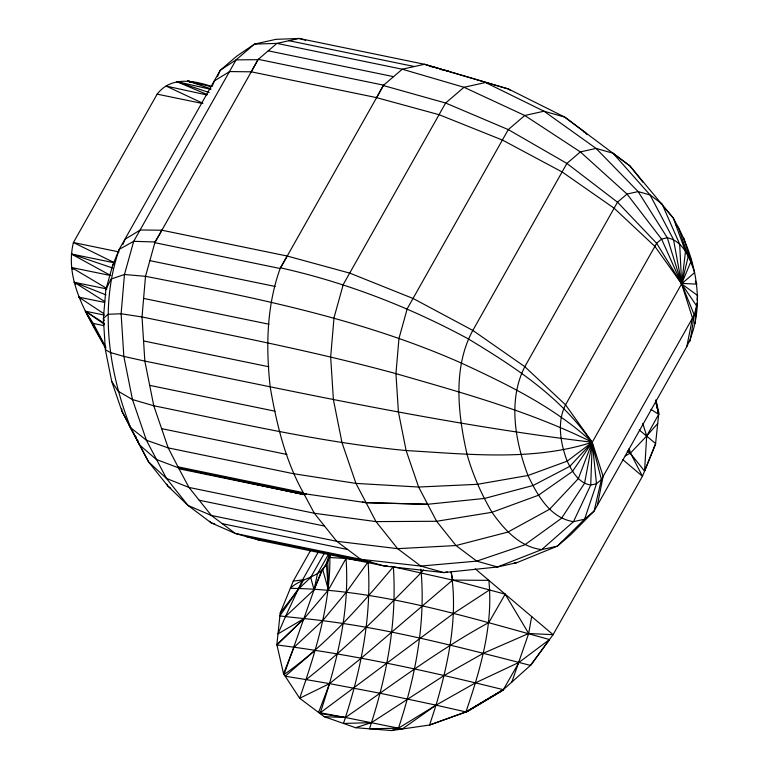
<?xml version="1.0" encoding="UTF-8"?>
<svg xmlns="http://www.w3.org/2000/svg" width="769" height="769" viewBox="0 0 769 769"><rect width="100%" height="100%" fill="white"/><g stroke="black" fill="none" stroke-linecap="round" stroke-linejoin="round"><path stroke-width="1.15" d="M391.065 566.311L452.662 580.076L488.853 580.355C493.429 625.457 480.317 669.693 465.947 711.921L465.947 712.007M683.641 237.756L690.86 261.671L681.642 283.799L592.255 442.252L590.736 485.047L573.482 521.67L541.674 549.624L497.466 566.993L443.886 572.597L384.577 566.051L259.24 540.223L235.324 533.465L211.235 522.882L188.088 505.493L167.978 486.2L148.59 461.929L121.886 411.107L111.688 381.318L105.372 349.741L103.373 318.52L105.843 289.788L112.591 265.497L119.214 249.348L220.261 70.267L236.737 56.147L254.462 44.112L275.936 39.344L299.151 38.45L424.488 64.279L508.578 89.05L564.715 117.08L629.926 165.931L673.26 217.983L678.604 227.989C697.281 263.863 705.471 309.119 686.794 346.588L594.11 511.058L570.838 534.609L557.39 546.134L516.72 562.716L497.466 566.993L476.761 561.13L420.787 566.061L360.671 559.284L235.324 533.455L211.36 515.461L188.088 505.493L166.46 478.433L148.59 461.929L129.173 425.209M655.919 399.986L658.841 412.77L655.515 444.338L642.451 476.261L553.084 634.665L531.158 664.762L501.878 690.985L467.235 711.536L429.592 725.032L391.508 730.55L355.576 727.705L324.258 716.698L299.679 698.271C315.194 652.843 330.237 606.059 329.872 557.544L329.603 555.458M628.013 450.442L644.566 471.089L646.691 436.004L642.788 423.44M327.959 559.976C322.855 578.028 301.852 576.942 290.317 588.333C378.973 589.592 464.707 616.238 549.527 639.548L518.95 662.417L475.405 682.901L436.033 705.154L402.293 728.993L398.477 728.176L369.456 728.801C386.759 676.72 397.092 621.785 393.363 566.753C360.334 605.914 326.316 644.97 284.069 674.528L314.06 589.775L322.672 569.358L326.373 563.831L328.469 557.41L328.69 553.815M694.993 323.538L696.733 303.217M511.837 682.065L528.678 633.502L505.185 594.168L452.662 580.076L361.267 658.149L329.536 683.631L299.679 698.271L283.521 673.692L276.869 644.624L280.195 613.056L293.258 581.133L310.907 549.873M686.794 346.588L692.504 318.01L681.622 283.848L685.496 251.444L673.26 217.983L664.089 207.236M697.118 299.939L697.637 295.556L681.632 283.838L654.909 246.416L614.181 208.264L562.206 172.006L502.532 140.112L439.224 114.744L376.599 97.634L251.261 71.815L229.671 71.565L214.513 80.774L212.244 86.07M355.576 727.705L371.485 722.639L444.098 675.538L483.384 653.246L528.678 633.502L531.667 616.565M105.814 348.809C88.348 316.78 64.067 281.031 73.42 242.533L157.145 94.145C170.824 76.342 193.317 80.255 211.927 86.589M122.867 244.475L125.136 239.178L140.304 229.979L161.894 230.219L287.231 256.048L349.847 273.149L413.164 298.516L472.829 330.42L524.804 366.678L565.542 404.821L592.255 442.242L584.546 483.297L561.524 518.287L524.766 544.837L476.761 561.13L455.998 545.538L436.609 521.276L418.624 487.027L406.128 450.547L398.4 411.867L395.948 373.638L398.967 338.447L407.243 308.696L508.28 129.605L524.756 115.494L544.01 111.217L564.715 117.08L585.469 132.672L586.968 134.537M597.426 504.993L603.127 476.415L694.272 314.963L696.743 306.072L681.622 283.848L656.63 243.273L617.497 202.199L566.897 163.432L508.28 129.605L445.636 103.027L383.241 85.503L376.608 97.634M688.505 342.263L690.216 340.705L694.272 314.963L681.622 283.848L688.207 256.519L678.489 227.778L676.124 225.144M695.32 281.146L696.916 284.136L681.728 283.405M452.662 580.076L451.163 571.982C458.113 616.757 448.558 662.186 436.033 705.154L398.477 728.176L345.454 717.506L320.058 713.545L320.317 712.757C336.812 663.147 349.982 611.182 346.002 558.486L328.469 557.41M330.478 555.295L329.872 557.544L327.767 559.563L328.392 589.948L304.111 618.593L276.946 644.96C353.346 654.582 428.65 671.154 503.33 689.687L518.95 662.417L530.437 665.406L549.527 639.548M161.884 230.229L155.05 241.975L145.504 276.331L142.025 316.963L144.841 361.103L153.771 405.763L168.2 447.885L178.495 467.821M280.397 267.795C266.526 305.947 265.834 346.992 270.179 386.932C276.561 423.738 285.241 460.891 303.832 493.64L304.341 494.602L178.504 467.821L303.842 493.64L365.9 502.666L427.545 504.291L484.576 498.427L533.109 485.479L569.839 466.322L592.245 442.271L588.766 438.032C557.929 394.901 512.712 365.698 468.004 338.725C408.916 306.821 345.973 282.444 280.397 267.795L287.231 256.048M371.485 722.639L343.474 723.446C360.719 671.548 372.013 616.863 368.063 561.937L346.636 591.784L322.74 620.583L294.008 647.344L283.521 673.692M398.006 729.608L398.477 728.176C414.904 678.162 425.497 625.476 421.201 572.645L420.73 569.147M503.33 689.687L466.072 711.959L436.033 705.154L429.592 725.032L465.947 711.921L503.33 689.687L467.235 711.536M436.033 705.154L380.04 693.234L329.536 683.631L318.597 712.45L345.454 717.506C392.584 684.862 438.417 650.055 488.853 622.534L505.185 594.168M105.843 289.788L110.947 279.099L124.472 274.504L145.504 276.321C252.693 297.219 360.853 318.491 461.246 363.016C507.598 384.519 554.459 407.137 592.245 442.252L578.336 478.635L549.537 509.289L507.809 532.11L455.998 545.538L397.64 548.672L336.697 541.28L211.36 515.451L188.972 487.44L178.495 467.831L156.338 459.478L139.516 444.943L121.886 411.107L121.771 408.81M321.827 570.089L314.06 589.775L285.462 616.584L278.003 633.887L304.111 618.593C377.002 625.831 448.164 644.316 518.95 662.417M644.566 471.089L655.601 443.559L639.241 429.958M217.492 76.564L220.261 70.267L236.083 59.857L254.462 44.112L276.927 43.381L299.151 38.45L305.649 40.286M318.462 551.719L302.592 579.855L285.462 616.584L279.897 615.902L298.468 589.064L303.88 579.47M251.261 71.805L257.894 59.684L276.927 43.381L402.264 69.21L464.015 87.282L524.756 115.494L580.355 151.906L627.014 194.057L661.551 239.053L681.622 283.838L694.599 272.572C690.101 258.73 683.343 241.005 667.309 237.775L661.551 239.053L656.63 243.273L565.542 404.821C556.689 422.296 560.582 443.53 567.176 461.16C572.049 471.301 578.567 483.124 590.736 485.047L596.484 483.768L601.406 479.548L603.127 476.415L592.255 442.252C529.966 411.338 462.515 392.863 395.948 373.638C312.233 350.799 226.951 334.515 142.025 316.963L121.108 313.762L107.929 314.29L103.373 318.52L104.459 320.423M625.245 455.892L630.493 453.056L646.691 436.004L658.677 414.337L655.794 400.726M322.672 569.358L328.392 589.948L346.002 558.486L359.93 560.659M280.195 613.056L298.468 589.064L310.686 577.432L324.201 553.469M328.584 554.113L317.414 573.914L314.06 589.775L310.686 577.432M328.142 560.697L326.373 563.831L328.392 589.948M112.591 265.497L114.206 262.729M105.372 349.741L110.371 352.529L123.838 356.403L144.841 361.103C293.335 391.219 441.656 424.19 592.236 442.262L572.549 471.387L538.348 495.284L491.977 512.298L436.609 521.276L376.012 521.603L314.31 513.259L188.963 487.431L166.46 478.433L146.398 440.224L132.46 399.544L123.838 356.403L121.108 313.762L124.472 274.504L133.7 241.322L236.083 59.857L257.894 59.684M423.527 569.983L421.201 572.645C384.51 610.038 347.453 647.287 306.11 679.604L285.174 676.22L315.117 650.391M591.89 442.636L601.406 479.548L594.11 511.058L584.594 519.21L557.39 546.134L541.674 549.624C519.584 546.846 504.137 529.466 491.977 512.298C481.336 494.073 472.858 474.877 467.091 454.546C458.055 414.645 452.451 367.745 472.829 330.42L566.897 163.432L580.355 151.906L596.071 148.417L612.98 153.204L629.926 165.931L642.884 182.147M646.691 436.004L657.716 423.508M276.869 644.624L304.111 618.593L285.462 616.584M383.241 85.503L402.264 69.21L424.488 64.279L508.578 89.05L510.433 90.444M447.279 571.838L443.886 572.597L420.787 566.061L397.64 548.672L376.012 521.603L355.951 483.403L342.013 442.713L333.39 399.582L330.66 356.931L334.025 317.684L343.253 284.501L445.636 103.027L464.015 87.282L485.489 82.514L544.01 111.217L596.071 148.417L638.126 191.587L667.309 237.775L681.622 283.828L679.7 244.186L662.061 203.968L650.084 194.97L638.126 191.587L627.014 194.057L617.497 202.199L524.804 366.678C507.703 400.438 515.23 441.454 527.967 475.511C537.387 495.101 549.979 517.96 573.482 521.67L584.594 519.21L596.484 483.768L592.255 442.252L567.176 461.16L527.967 475.511L477.299 484.326L418.624 487.027L355.951 483.403L293.547 473.714L168.2 447.885L146.398 440.224L130.605 427.679C108.737 371.552 99.076 307.408 119.214 249.348L133.7 241.322L155.05 241.975M320.317 712.757L453.499 613.46L489.642 589.842M391.508 730.55L398.477 728.176M592.236 442.262C532.331 461.525 467.831 454.094 406.128 450.547C320.913 442.463 237.486 422.787 153.771 405.763L132.46 399.544L118.109 391.2L111.688 381.318M384.577 566.051L386.836 565.542L384.577 566.051L360.671 559.284L336.697 541.28L314.31 513.259L303.332 492.679L177.975 466.831L179.004 468.782L304.361 494.63M293.258 581.133L302.592 579.855M514.326 562.956L516.72 562.716M427.535 504.281L365.89 502.657L362.401 501.936M324.258 716.698L345.454 717.506M528.678 633.502L553.084 634.665L475.232 568.839M362.257 561.024L364.583 561.389M306.11 679.604L329.536 683.631M72.988 269.419L71.623 267.554L110.823 275.571L71.363 254.001L113.677 262.681M106.872 288.952L74.189 282.281L75.67 284.117M80.447 298.872L78.89 297.17L104.449 302.38M103.363 343.483L85.407 311.214L104.478 315.117M429.285 66.259L437.484 67.951M440.204 69.354L448.404 71.036M289 40.709L414.337 66.528M268.237 50.831L393.574 76.65M157.145 94.145L201.632 103.315M119.08 251.944L73.42 242.533L113.793 262.402M149.868 260.633L275.206 286.462M143.611 298.401L268.958 324.22M104.209 323.259L85.407 311.214L93.289 323.451L103.834 325.623M143.553 340.946L268.89 366.765M149.686 385.365L275.033 411.194M161.605 428.641L286.952 454.469M199.19 500.235L324.537 526.063M222.308 523.679L347.646 549.508M246.243 536.551L371.59 562.37M178.504 467.821L304.351 494.611M206.986 94.972L166.104 86.07L202.891 103.286M207.14 94.549L176.553 81.562L210.744 89.339M189.741 82.12L187.79 80.937L210.639 86.503M214.705 523.862L211.235 522.882L209.504 521.267M189.856 81.995L187.79 80.937L199.036 84.234M176.553 81.562L209.12 92.54M71.363 254.001L112.774 268.045M187.79 80.937L210.908 88.868M106.007 294.902L74.189 282.281L104.795 301.611M255.99 538.819L259.24 540.223M627.321 451.528L630.493 453.056L642.451 476.261L622.823 459.66M583.325 131.624L585.469 132.672M71.623 267.554L106.016 287.981M650.901 409.368L658.677 414.337L655.572 400.389L658.677 414.337M78.89 297.17L103.738 313.598M85.407 311.214L104.488 324.374M170.814 488.325L167.978 486.2L166.825 484.172M612.98 153.204L650.084 194.97L673.5 239.534L681.622 283.828M660.273 202.756L661.801 204.554M138.016 440.868L136.574 439.07L136.123 436.763M93.289 323.451L105.959 347.578M629.148 448.51L630.493 453.056M328.901 554.199L329.872 557.544L329.372 554.045M328.94 554.18L329.872 557.544L329.161 554.18M690.86 258.817L692.033 264.69M258.297 59.338L154.857 242.696L280.195 268.516L383.635 85.167L258.297 59.338M306.197 493.794L303.832 493.65L306.197 493.785"/></g></svg>
